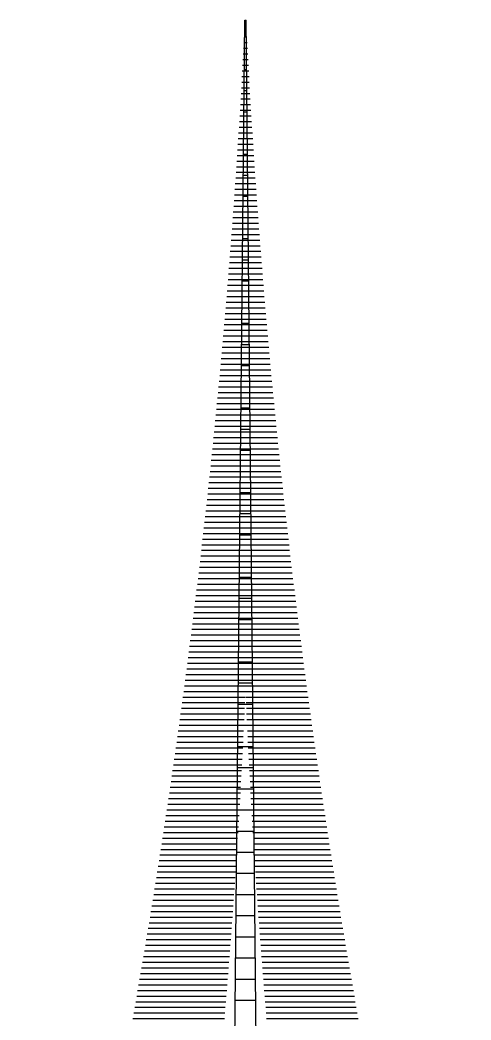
# Model space of a CAD drawing. Extents: x 271 to 16033, y -55852 to 2525.
# Drawn here: x 15993.257 to 15993.757, y -55736.772 to -55735.664 of the extents above; entities that cross this region are included whole.
import ezdxf

# ---------------------------------------------------------------- set-up
doc = ezdxf.new("R2010")
doc.units = 0
doc.header["$MEASUREMENT"] = 0
doc.layers.add('1501-KIR-BETON', color=30, linetype='Continuous')

# ---------------------------------------------------------------- blocks, each defined once
blk = doc.blocks.new('1BB389')
at = {"color": 7, "linetype": 'Continuous'}
for p, q in [((-20.4914, -125.1562), (-20.4859, -125.1562)), ((-20.4923, -125.25), (-20.485, -125.25)), ((-20.4932, -125.3438), (-20.484, -125.3438)), ((-20.4942, -125.4375), (-20.4831, -125.4375)), ((-20.4951, -125.5312), (-20.4822, -125.5312)), ((-20.4961, -125.625), (-20.4812, -125.625)), ((-20.497, -125.7188), (-20.4803, -125.7188)), ((-20.4979, -125.8125), (-20.4794, -125.8125)), ((-20.4989, -125.9062), (-20.4784, -125.9062)), ((-20.4998, -126), (-20.4775, -126)), ((-20.5007, -126.0938), (-20.4766, -126.0938)), ((-20.5017, -126.1875), (-20.4756, -126.1875)), ((-20.5026, -126.2812), (-20.4747, -126.2812)), ((-20.5035, -126.375), (-20.4738, -126.375)), ((-20.5045, -126.4688), (-20.4728, -126.4688)), ((-20.5054, -126.5625), (-20.4719, -126.5625)), ((-20.5064, -126.6562), (-20.4709, -126.6562)), ((-20.5073, -126.75), (-20.47, -126.75)), ((-20.5082, -126.8438), (-20.4691, -126.8438)), ((-20.5092, -126.9375), (-20.4681, -126.9375)), ((-20.5101, -127.0312), (-20.4672, -127.0312)), ((-20.511, -127.125), (-20.4663, -127.125)), ((-20.512, -127.2188), (-20.4653, -127.2188)), ((-20.5129, -127.3125), (-20.4644, -127.3125)), ((-20.5138, -127.4062), (-20.4635, -127.4062)), ((-20.5148, -127.5), (-20.4625, -127.5)), ((-20.5157, -127.5938), (-20.4616, -127.5938)), ((-20.5166, -127.6875), (-20.4607, -127.6875)), ((-20.5176, -127.7812), (-20.4597, -127.7812)), ((-20.5185, -127.875), (-20.4588, -127.875)), ((-20.5195, -127.9688), (-20.4579, -127.9688)), ((-20.5204, -128.0625), (-20.4569, -128.0625)), ((-20.5213, -128.1562), (-20.456, -128.1562)), ((-20.5223, -128.25), (-20.455, -128.25)), ((-20.5232, -128.3438), (-20.4541, -128.3438)), ((-20.5241, -128.4375), (-20.4532, -128.4375)), ((-20.5251, -128.5312), (-20.4522, -128.5312)), ((-20.526, -128.625), (-20.4513, -128.625)), ((-20.5269, -128.7188), (-20.4504, -128.7188)), ((-20.5279, -128.8125), (-20.4494, -128.8125)), ((-20.5288, -128.9062), (-20.4485, -128.9062)), ((-20.5297, -129), (-20.4476, -129)), ((-20.5307, -129.0938), (-20.4466, -129.0938)), ((-20.5316, -129.1875), (-20.4457, -129.1875)), ((-20.5326, -129.2812), (-20.4448, -129.2812)), ((-20.5335, -129.375), (-20.4438, -129.375)), ((-20.5344, -129.4688), (-20.4429, -129.4688))]:
    blk.add_line(p, q, dxfattribs=at)

msp = doc.modelspace()

# ---------------------------------------------------------------- linework, layer by layer
at = {"layer": '1501-KIR-BETON', "color": 250, "linetype": 'Continuous', "ltscale": 0.25}
for p, q in [((15993.25697, -55760.65028, 1172.19571), (15993.5064, -55735.6637, 1172.19571)), ((15993.75697, -55760.65028, 1172.19571), (15993.50761, -55735.6637, 1172.19571))]:
    msp.add_line(p, q, dxfattribs=at)
at = {"layer": '1501-KIR-BETON', "color": 250, "linetype": 'Continuous', "ltscale": 0.000651042}
for p, q in [((15993.50633, -55735.6637, 1172.19571), (15993.50754, -55735.6637, 1172.19571)), ((15993.5064, -55735.6637, 1172.19571), (15993.50761, -55735.6637, 1172.19571)), ((15993.50602, -55735.66995, 1172.19571), (15993.50779, -55735.66995, 1172.19571)), ((15993.50614, -55735.66995, 1172.19571), (15993.50791, -55735.66995, 1172.19571)), ((15993.5054, -55735.68245, 1172.19571), (15993.5083, -55735.68245, 1172.19571)), ((15993.50564, -55735.68245, 1172.19571), (15993.50853, -55735.68245, 1172.19571)), ((15993.50571, -55735.6762, 1172.19571), (15993.50805, -55735.6762, 1172.19571)), ((15993.50589, -55735.6762, 1172.19571), (15993.50822, -55735.6762, 1172.19571)), ((15993.50476, -55735.69495, 1172.19571), (15993.50878, -55735.69495, 1172.19571)), ((15993.50508, -55735.6887, 1172.19571), (15993.50854, -55735.6887, 1172.19571)), ((15993.50515, -55735.69495, 1172.19571), (15993.50918, -55735.69495, 1172.19571)), ((15993.50539, -55735.6887, 1172.19571), (15993.50885, -55735.6887, 1172.19571)), ((15993.5041, -55735.70745, 1172.19571), (15993.50925, -55735.70745, 1172.19571)), ((15993.50443, -55735.7012, 1172.19571), (15993.50902, -55735.7012, 1172.19571)), ((15993.50468, -55735.70745, 1172.19571), (15993.50983, -55735.70745, 1172.19571)), ((15993.50492, -55735.7012, 1172.19571), (15993.5095, -55735.7012, 1172.19571)), ((15993.50376, -55735.7137, 1172.19571), (15993.50947, -55735.7137, 1172.19571)), ((15993.50446, -55735.7137, 1172.19571), (15993.51017, -55735.7137, 1172.19571)), ((15993.50308, -55735.7262, 1172.19571), (15993.50991, -55735.7262, 1172.19571)), ((15993.50342, -55735.71995, 1172.19571), (15993.5097, -55735.71995, 1172.19571)), ((15993.50402, -55735.7262, 1172.19571), (15993.51086, -55735.7262, 1172.19571)), ((15993.50424, -55735.71995, 1172.19571), (15993.51051, -55735.71995, 1172.19571)), ((15993.50237, -55735.7387, 1172.19571), (15993.51034, -55735.7387, 1172.19571)), ((15993.50273, -55735.73245, 1172.19571), (15993.51013, -55735.73245, 1172.19571)), ((15993.5036, -55735.7387, 1172.19571), (15993.51156, -55735.7387, 1172.19571)), ((15993.5038, -55735.73245, 1172.19571), (15993.51121, -55735.73245, 1172.19571)), ((15993.50165, -55735.7512, 1172.19571), (15993.51074, -55735.7512, 1172.19571)), ((15993.50201, -55735.74495, 1172.19571), (15993.51054, -55735.74495, 1172.19571)), ((15993.50319, -55735.7512, 1172.19571), (15993.51228, -55735.7512, 1172.19571)), ((15993.50339, -55735.74495, 1172.19571), (15993.51192, -55735.74495, 1172.19571)), ((15993.50091, -55735.7637, 1172.19571), (15993.51113, -55735.7637, 1172.19571)), ((15993.50128, -55735.75745, 1172.19571), (15993.51094, -55735.75745, 1172.19571)), ((15993.50281, -55735.7637, 1172.19571), (15993.51302, -55735.7637, 1172.19571)), ((15993.503, -55735.75745, 1172.19571), (15993.51265, -55735.75745, 1172.19571)), ((15993.50053, -55735.76995, 1172.19571), (15993.51131, -55735.76995, 1172.19571)), ((15993.50262, -55735.76995, 1172.19571), (15993.5134, -55735.76995, 1172.19571)), ((15993.49977, -55735.78245, 1172.19571), (15993.51167, -55735.78245, 1172.19571)), ((15993.50015, -55735.7762, 1172.19571), (15993.5115, -55735.7762, 1172.19571)), ((15993.50226, -55735.78245, 1172.19571), (15993.51417, -55735.78245, 1172.19571)), ((15993.50244, -55735.7762, 1172.19571), (15993.51378, -55735.7762, 1172.19571)), ((15993.49898, -55735.79495, 1172.19571), (15993.51202, -55735.79495, 1172.19571)), ((15993.49938, -55735.7887, 1172.19571), (15993.51185, -55735.7887, 1172.19571)), ((15993.50192, -55735.79495, 1172.19571), (15993.51495, -55735.79495, 1172.19571)), ((15993.50209, -55735.7887, 1172.19571), (15993.51456, -55735.7887, 1172.19571)), ((15993.49818, -55735.80745, 1172.19571), (15993.51234, -55735.80745, 1172.19571)), ((15993.49858, -55735.8012, 1172.19571), (15993.51218, -55735.8012, 1172.19571)), ((15993.50159, -55735.80745, 1172.19571), (15993.51575, -55735.80745, 1172.19571)), ((15993.50175, -55735.8012, 1172.19571), (15993.51535, -55735.8012, 1172.19571)), ((15993.49777, -55735.8137, 1172.19571), (15993.51249, -55735.8137, 1172.19571)), ((15993.50144, -55735.8137, 1172.19571), (15993.51616, -55735.8137, 1172.19571)), ((15993.49694, -55735.8262, 1172.19571), (15993.51279, -55735.8262, 1172.19571)), ((15993.49736, -55735.81995, 1172.19571), (15993.51264, -55735.81995, 1172.19571)), ((15993.50114, -55735.8262, 1172.19571), (15993.51699, -55735.8262, 1172.19571)), ((15993.50129, -55735.81995, 1172.19571), (15993.51657, -55735.81995, 1172.19571)), ((15993.49609, -55735.8387, 1172.19571), (15993.51307, -55735.8387, 1172.19571)), ((15993.49652, -55735.83245, 1172.19571), (15993.51293, -55735.83245, 1172.19571)), ((15993.50086, -55735.8387, 1172.19571), (15993.51784, -55735.8387, 1172.19571)), ((15993.501, -55735.83245, 1172.19571), (15993.51741, -55735.83245, 1172.19571)), ((15993.49523, -55735.8512, 1172.19571), (15993.51333, -55735.8512, 1172.19571)), ((15993.49566, -55735.84495, 1172.19571), (15993.5132, -55735.84495, 1172.19571)), ((15993.5006, -55735.8512, 1172.19571), (15993.5187, -55735.8512, 1172.19571)), ((15993.50073, -55735.84495, 1172.19571), (15993.51827, -55735.84495, 1172.19571)), ((15993.49479, -55735.85745, 1172.19571), (15993.51346, -55735.85745, 1172.19571)), ((15993.50048, -55735.85745, 1172.19571), (15993.51914, -55735.85745, 1172.19571)), ((15993.4939, -55735.86995, 1172.19571), (15993.51369, -55735.86995, 1172.19571)), ((15993.49435, -55735.8637, 1172.19571), (15993.51357, -55735.8637, 1172.19571)), ((15993.50024, -55735.86995, 1172.19571), (15993.52004, -55735.86995, 1172.19571)), ((15993.50036, -55735.8637, 1172.19571), (15993.51959, -55735.8637, 1172.19571)), ((15993.49299, -55735.88245, 1172.19571), (15993.51391, -55735.88245, 1172.19571)), ((15993.49344, -55735.8762, 1172.19571), (15993.5138, -55735.8762, 1172.19571)), ((15993.50003, -55735.88245, 1172.19571), (15993.52095, -55735.88245, 1172.19571)), ((15993.50013, -55735.8762, 1172.19571), (15993.52049, -55735.8762, 1172.19571)), ((15993.49206, -55735.89495, 1172.19571), (15993.5141, -55735.89495, 1172.19571)), ((15993.49252, -55735.8887, 1172.19571), (15993.51401, -55735.8887, 1172.19571)), ((15993.49983, -55735.89495, 1172.19571), (15993.52187, -55735.89495, 1172.19571)), ((15993.49993, -55735.8887, 1172.19571), (15993.52141, -55735.8887, 1172.19571)), ((15993.49111, -55735.90745, 1172.19571), (15993.51429, -55735.90745, 1172.19571)), ((15993.49159, -55735.9012, 1172.19571), (15993.5142, -55735.9012, 1172.19571)), ((15993.49965, -55735.90745, 1172.19571), (15993.52282, -55735.90745, 1172.19571)), ((15993.49974, -55735.9012, 1172.19571), (15993.52235, -55735.9012, 1172.19571)), ((15993.49063, -55735.9137, 1172.19571), (15993.51437, -55735.9137, 1172.19571)), ((15993.49956, -55735.9137, 1172.19571), (15993.5233, -55735.9137, 1172.19571)), ((15993.48966, -55735.9262, 1172.19571), (15993.51452, -55735.9262, 1172.19571)), ((15993.49015, -55735.91995, 1172.19571), (15993.51445, -55735.91995, 1172.19571)), ((15993.49941, -55735.9262, 1172.19571), (15993.52427, -55735.9262, 1172.19571)), ((15993.49948, -55735.91995, 1172.19571), (15993.52379, -55735.91995, 1172.19571)), ((15993.48867, -55735.9387, 1172.19571), (15993.51466, -55735.9387, 1172.19571)), ((15993.48916, -55735.93245, 1172.19571), (15993.51459, -55735.93245, 1172.19571)), ((15993.49927, -55735.9387, 1172.19571), (15993.52527, -55735.9387, 1172.19571)), ((15993.49934, -55735.93245, 1172.19571), (15993.52477, -55735.93245, 1172.19571)), ((15993.48766, -55735.9512, 1172.19571), (15993.51478, -55735.9512, 1172.19571)), ((15993.48816, -55735.94495, 1172.19571), (15993.51472, -55735.94495, 1172.19571)), ((15993.49916, -55735.9512, 1172.19571), (15993.52628, -55735.9512, 1172.19571)), ((15993.49921, -55735.94495, 1172.19571), (15993.52577, -55735.94495, 1172.19571)), ((15993.48715, -55735.95745, 1172.19571), (15993.51483, -55735.95745, 1172.19571)), ((15993.4991, -55735.95745, 1172.19571), (15993.52679, -55735.95745, 1172.19571)), ((15993.48611, -55735.96995, 1172.19571), (15993.51492, -55735.96995, 1172.19571)), ((15993.48663, -55735.9637, 1172.19571), (15993.51488, -55735.9637, 1172.19571)), ((15993.49901, -55735.96995, 1172.19571), (15993.52782, -55735.96995, 1172.19571)), ((15993.49906, -55735.9637, 1172.19571), (15993.5273, -55735.9637, 1172.19571)), ((15993.48506, -55735.98245, 1172.19571), (15993.51499, -55735.98245, 1172.19571)), ((15993.48558, -55735.9762, 1172.19571), (15993.51496, -55735.9762, 1172.19571)), ((15993.49894, -55735.98245, 1172.19571), (15993.52888, -55735.98245, 1172.19571)), ((15993.49897, -55735.9762, 1172.19571), (15993.52835, -55735.9762, 1172.19571)), ((15993.48398, -55735.99495, 1172.19571), (15993.51505, -55735.99495, 1172.19571)), ((15993.48452, -55735.9887, 1172.19571), (15993.51502, -55735.9887, 1172.19571)), ((15993.49888, -55735.99495, 1172.19571), (15993.52995, -55735.99495, 1172.19571)), ((15993.49891, -55735.9887, 1172.19571), (15993.52941, -55735.9887, 1172.19571)), ((15993.48289, -55736.00745, 1172.19571), (15993.51509, -55736.00745, 1172.19571)), ((15993.48344, -55736.0012, 1172.19571), (15993.51507, -55736.0012, 1172.19571)), ((15993.49885, -55736.00745, 1172.19571), (15993.53104, -55736.00745, 1172.19571)), ((15993.49886, -55736.0012, 1172.19571), (15993.53049, -55736.0012, 1172.19571)), ((15993.48234, -55736.0137, 1172.19571), (15993.5151, -55736.0137, 1172.19571)), ((15993.49883, -55736.0137, 1172.19571), (15993.53159, -55736.0137, 1172.19571)), ((15993.48122, -55736.0262, 1172.19571), (15993.51511, -55736.0262, 1172.19571)), ((15993.48178, -55736.01995, 1172.19571), (15993.51511, -55736.01995, 1172.19571)), ((15993.49882, -55736.0262, 1172.19571), (15993.53271, -55736.0262, 1172.19571)), ((15993.49883, -55736.01995, 1172.19571), (15993.53215, -55736.01995, 1172.19571)), ((15993.48009, -55736.0387, 1172.19571), (15993.5151, -55736.0387, 1172.19571)), ((15993.48066, -55736.03245, 1172.19571), (15993.51511, -55736.03245, 1172.19571)), ((15993.49882, -55736.03245, 1172.19571), (15993.53328, -55736.03245, 1172.19571)), ((15993.49883, -55736.0387, 1172.19571), (15993.53385, -55736.0387, 1172.19571)), ((15993.47893, -55736.0512, 1172.19571), (15993.51508, -55736.0512, 1172.19571)), ((15993.47951, -55736.04495, 1172.19571), (15993.51509, -55736.04495, 1172.19571)), ((15993.49884, -55736.04495, 1172.19571), (15993.53442, -55736.04495, 1172.19571)), ((15993.49885, -55736.0512, 1172.19571), (15993.535, -55736.0512, 1172.19571)), ((15993.47835, -55736.05745, 1172.19571), (15993.51506, -55736.05745, 1172.19571)), ((15993.49887, -55736.05745, 1172.19571), (15993.53558, -55736.05745, 1172.19571)), ((15993.47717, -55736.06995, 1172.19571), (15993.51501, -55736.06995, 1172.19571)), ((15993.47776, -55736.0637, 1172.19571), (15993.51504, -55736.0637, 1172.19571)), ((15993.4989, -55736.0637, 1172.19571), (15993.53617, -55736.0637, 1172.19571)), ((15993.49892, -55736.06995, 1172.19571), (15993.53676, -55736.06995, 1172.19571)), ((15993.47597, -55736.08245, 1172.19571), (15993.51494, -55736.08245, 1172.19571)), ((15993.47657, -55736.0762, 1172.19571), (15993.51498, -55736.0762, 1172.19571)), ((15993.49896, -55736.0762, 1172.19571), (15993.53736, -55736.0762, 1172.19571)), ((15993.49899, -55736.08245, 1172.19571), (15993.53796, -55736.08245, 1172.19571)), ((15993.47475, -55736.09495, 1172.19571), (15993.51485, -55736.09495, 1172.19571)), ((15993.47536, -55736.0887, 1172.19571), (15993.5149, -55736.0887, 1172.19571)), ((15993.49904, -55736.0887, 1172.19571), (15993.53857, -55736.0887, 1172.19571)), ((15993.49908, -55736.09495, 1172.19571), (15993.53918, -55736.09495, 1172.19571)), ((15993.47414, -55736.1012, 1172.19571), (15993.5148, -55736.1012, 1172.19571)), ((15993.49913, -55736.1012, 1172.19571), (15993.5398, -55736.1012, 1172.19571)), ((15993.47289, -55736.1137, 1172.19571), (15993.51469, -55736.1137, 1172.19571)), ((15993.47352, -55736.10745, 1172.19571), (15993.51475, -55736.10745, 1172.19571)), ((15993.49919, -55736.10745, 1172.19571), (15993.54042, -55736.10745, 1172.19571)), ((15993.49925, -55736.1137, 1172.19571), (15993.54104, -55736.1137, 1172.19571)), ((15993.47163, -55736.1262, 1172.19571), (15993.51455, -55736.1262, 1172.19571)), ((15993.47226, -55736.11995, 1172.19571), (15993.51462, -55736.11995, 1172.19571)), ((15993.49931, -55736.11995, 1172.19571), (15993.54167, -55736.11995, 1172.19571)), ((15993.49938, -55736.1262, 1172.19571), (15993.5423, -55736.1262, 1172.19571)), ((15993.47035, -55736.1387, 1172.19571), (15993.5144, -55736.1387, 1172.19571)), ((15993.47099, -55736.13245, 1172.19571), (15993.51448, -55736.13245, 1172.19571)), ((15993.49945, -55736.13245, 1172.19571), (15993.54294, -55736.13245, 1172.19571)), ((15993.49953, -55736.1387, 1172.19571), (15993.54358, -55736.1387, 1172.19571)), ((15993.46905, -55736.1512, 1172.19571), (15993.51424, -55736.1512, 1172.19571)), ((15993.4697, -55736.14495, 1172.19571), (15993.51432, -55736.14495, 1172.19571)), ((15993.49961, -55736.14495, 1172.19571), (15993.54423, -55736.14495, 1172.19571)), ((15993.4997, -55736.1512, 1172.19571), (15993.54488, -55736.1512, 1172.19571)), ((15993.4684, -55736.15745, 1172.19571), (15993.51415, -55736.15745, 1172.19571)), ((15993.49979, -55736.15745, 1172.19571), (15993.54554, -55736.15745, 1172.19571)), ((15993.46707, -55736.16995, 1172.19571), (15993.51395, -55736.16995, 1172.19571)), ((15993.46774, -55736.1637, 1172.19571), (15993.51405, -55736.1637, 1172.19571)), ((15993.49988, -55736.1637, 1172.19571), (15993.5462, -55736.1637, 1172.19571)), ((15993.49998, -55736.16995, 1172.19571), (15993.54686, -55736.16995, 1172.19571)), ((15993.46573, -55736.18245, 1172.19571), (15993.51374, -55736.18245, 1172.19571)), ((15993.4664, -55736.1762, 1172.19571), (15993.51385, -55736.1762, 1172.19571)), ((15993.50008, -55736.1762, 1172.19571), (15993.54753, -55736.1762, 1172.19571)), ((15993.50019, -55736.18245, 1172.19571), (15993.54821, -55736.18245, 1172.19571)), ((15993.46436, -55736.19495, 1172.19571), (15993.51351, -55736.19495, 1172.19571)), ((15993.46505, -55736.1887, 1172.19571), (15993.51363, -55736.1887, 1172.19571)), ((15993.50031, -55736.1887, 1172.19571), (15993.54888, -55736.1887, 1172.19571)), ((15993.50042, -55736.19495, 1172.19571), (15993.54957, -55736.19495, 1172.19571)), ((15993.46368, -55736.2012, 1172.19571), (15993.51339, -55736.2012, 1172.19571)), ((15993.50055, -55736.2012, 1172.19571), (15993.55026, -55736.2012, 1172.19571)), ((15993.46229, -55736.2137, 1172.19571), (15993.51313, -55736.2137, 1172.19571)), ((15993.46298, -55736.20745, 1172.19571), (15993.51326, -55736.20745, 1172.19571)), ((15993.50067, -55736.20745, 1172.19571), (15993.55095, -55736.20745, 1172.19571)), ((15993.5008, -55736.2137, 1172.19571), (15993.55165, -55736.2137, 1172.19571)), ((15993.46088, -55736.2262, 1172.19571), (15993.51286, -55736.2262, 1172.19571)), ((15993.46159, -55736.21995, 1172.19571), (15993.51299, -55736.21995, 1172.19571)), ((15993.50094, -55736.21995, 1172.19571), (15993.55235, -55736.21995, 1172.19571)), ((15993.50108, -55736.2262, 1172.19571), (15993.55305, -55736.2262, 1172.19571)), ((15993.45945, -55736.2387, 1172.19571), (15993.51256, -55736.2387, 1172.19571)), ((15993.46017, -55736.23245, 1172.19571), (15993.51271, -55736.23245, 1172.19571)), ((15993.50122, -55736.23245, 1172.19571), (15993.55376, -55736.23245, 1172.19571)), ((15993.50137, -55736.2387, 1172.19571), (15993.55448, -55736.2387, 1172.19571)), ((15993.45801, -55736.2512, 1172.19571), (15993.51225, -55736.2512, 1172.19571)), ((15993.45874, -55736.24495, 1172.19571), (15993.51241, -55736.24495, 1172.19571)), ((15993.50152, -55736.24495, 1172.19571), (15993.5552, -55736.24495, 1172.19571)), ((15993.50168, -55736.2512, 1172.19571), (15993.55592, -55736.2512, 1172.19571)), ((15993.45728, -55736.25745, 1172.19571), (15993.51209, -55736.25745, 1172.19571)), ((15993.50184, -55736.25745, 1172.19571), (15993.55665, -55736.25745, 1172.19571)), ((15993.45581, -55736.26995, 1172.19571), (15993.51175, -55736.26995, 1172.19571)), ((15993.45655, -55736.2637, 1172.19571), (15993.51192, -55736.2637, 1172.19571)), ((15993.50201, -55736.2637, 1172.19571), (15993.55738, -55736.2637, 1172.19571)), ((15993.50218, -55736.26995, 1172.19571), (15993.55812, -55736.26995, 1172.19571)), ((15993.45432, -55736.28245, 1172.19571), (15993.5114, -55736.28245, 1172.19571)), ((15993.45507, -55736.2762, 1172.19571), (15993.51158, -55736.2762, 1172.19571)), ((15993.50236, -55736.2762, 1172.19571), (15993.55886, -55736.2762, 1172.19571)), ((15993.50254, -55736.28245, 1172.19571), (15993.55961, -55736.28245, 1172.19571)), ((15993.45281, -55736.29495, 1172.19571), (15993.51102, -55736.29495, 1172.19571)), ((15993.45357, -55736.2887, 1172.19571), (15993.51121, -55736.2887, 1172.19571)), ((15993.50272, -55736.2887, 1172.19571), (15993.56036, -55736.2887, 1172.19571)), ((15993.50291, -55736.29495, 1172.19571), (15993.56112, -55736.29495, 1172.19571)), ((15993.45205, -55736.3012, 1172.19571), (15993.51083, -55736.3012, 1172.19571)), ((15993.5031, -55736.3012, 1172.19571), (15993.56188, -55736.3012, 1172.19571)), ((15993.45052, -55736.3137, 1172.19571), (15993.51043, -55736.3137, 1172.19571)), ((15993.45129, -55736.30745, 1172.19571), (15993.51063, -55736.30745, 1172.19571)), ((15993.5033, -55736.30745, 1172.19571), (15993.56264, -55736.30745, 1172.19571)), ((15993.5035, -55736.3137, 1172.19571), (15993.56341, -55736.3137, 1172.19571)), ((15993.44897, -55736.3262, 1172.19571), (15993.51001, -55736.3262, 1172.19571)), ((15993.44974, -55736.31995, 1172.19571), (15993.51022, -55736.31995, 1172.19571)), ((15993.50371, -55736.31995, 1172.19571), (15993.56419, -55736.31995, 1172.19571)), ((15993.50392, -55736.3262, 1172.19571), (15993.56497, -55736.3262, 1172.19571)), ((15993.44739, -55736.3387, 1172.19571), (15993.50957, -55736.3387, 1172.19571)), ((15993.44818, -55736.33245, 1172.19571), (15993.5098, -55736.33245, 1172.19571)), ((15993.50414, -55736.33245, 1172.19571), (15993.56575, -55736.33245, 1172.19571)), ((15993.50436, -55736.3387, 1172.19571), (15993.56654, -55736.3387, 1172.19571)), ((15993.4466, -55736.34495, 1172.19571), (15993.50935, -55736.34495, 1172.19571)), ((15993.50458, -55736.34495, 1172.19571), (15993.56733, -55736.34495, 1172.19571)), ((15993.445, -55736.35745, 1172.19571), (15993.50889, -55736.35745, 1172.19571)), ((15993.4458, -55736.3512, 1172.19571), (15993.50912, -55736.3512, 1172.19571)), ((15993.50481, -55736.3512, 1172.19571), (15993.56813, -55736.3512, 1172.19571)), ((15993.50505, -55736.35745, 1172.19571), (15993.56893, -55736.35745, 1172.19571)), ((15993.44339, -55736.36995, 1172.19571), (15993.50841, -55736.36995, 1172.19571)), ((15993.4442, -55736.3637, 1172.19571), (15993.50865, -55736.3637, 1172.19571)), ((15993.50528, -55736.3637, 1172.19571), (15993.56974, -55736.3637, 1172.19571)), ((15993.50553, -55736.36995, 1172.19571), (15993.57055, -55736.36995, 1172.19571)), ((15993.44175, -55736.38245, 1172.19571), (15993.50791, -55736.38245, 1172.19571)), ((15993.44257, -55736.3762, 1172.19571), (15993.50816, -55736.3762, 1172.19571)), ((15993.50577, -55736.3762, 1172.19571), (15993.57136, -55736.3762, 1172.19571)), ((15993.50603, -55736.38245, 1172.19571), (15993.57218, -55736.38245, 1172.19571)), ((15993.4401, -55736.39495, 1172.19571), (15993.50739, -55736.39495, 1172.19571)), ((15993.44093, -55736.3887, 1172.19571), (15993.50765, -55736.3887, 1172.19571)), ((15993.50628, -55736.3887, 1172.19571), (15993.57301, -55736.3887, 1172.19571)), ((15993.50654, -55736.39495, 1172.19571), (15993.57384, -55736.39495, 1172.19571)), ((15993.43926, -55736.4012, 1172.19571), (15993.50713, -55736.4012, 1172.19571)), ((15993.50681, -55736.4012, 1172.19571), (15993.57467, -55736.4012, 1172.19571)), ((15993.43758, -55736.4137, 1172.19571), (15993.50658, -55736.4137, 1172.19571)), ((15993.43843, -55736.40745, 1172.19571), (15993.50686, -55736.40745, 1172.19571)), ((15993.50708, -55736.40745, 1172.19571), (15993.57551, -55736.40745, 1172.19571)), ((15993.50735, -55736.4137, 1172.19571), (15993.57635, -55736.4137, 1172.19571)), ((15993.43588, -55736.4262, 1172.19571), (15993.50602, -55736.4262, 1172.19571)), ((15993.43673, -55736.41995, 1172.19571), (15993.5063, -55736.41995, 1172.19571)), ((15993.50763, -55736.41995, 1172.19571), (15993.5772, -55736.41995, 1172.19571)), ((15993.50791, -55736.4262, 1172.19571), (15993.57805, -55736.4262, 1172.19571)), ((15993.43417, -55736.4387, 1172.19571), (15993.50544, -55736.4387, 1172.19571)), ((15993.43503, -55736.43245, 1172.19571), (15993.50573, -55736.43245, 1172.19571)), ((15993.5082, -55736.43245, 1172.19571), (15993.57891, -55736.43245, 1172.19571)), ((15993.50849, -55736.4387, 1172.19571), (15993.57977, -55736.4387, 1172.19571)), ((15993.4333, -55736.44495, 1172.19571), (15993.50515, -55736.44495, 1172.19571)), ((15993.50879, -55736.44495, 1172.19571), (15993.58063, -55736.44495, 1172.19571)), ((15993.43155, -55736.45745, 1172.19571), (15993.50454, -55736.45745, 1172.19571)), ((15993.43243, -55736.4512, 1172.19571), (15993.50484, -55736.4512, 1172.19571)), ((15993.50909, -55736.4512, 1172.19571), (15993.5815, -55736.4512, 1172.19571)), ((15993.50939, -55736.45745, 1172.19571), (15993.58238, -55736.45745, 1172.19571)), ((15993.42979, -55736.46995, 1172.19571), (15993.50391, -55736.46995, 1172.19571)), ((15993.43067, -55736.4637, 1172.19571), (15993.50423, -55736.4637, 1172.19571)), ((15993.5097, -55736.4637, 1172.19571), (15993.58326, -55736.4637, 1172.19571)), ((15993.51002, -55736.46995, 1172.19571), (15993.58414, -55736.46995, 1172.19571)), ((15993.42801, -55736.48245, 1172.19571), (15993.50327, -55736.48245, 1172.19571)), ((15993.4289, -55736.4762, 1172.19571), (15993.5036, -55736.4762, 1172.19571)), ((15993.51034, -55736.4762, 1172.19571), (15993.58503, -55736.4762, 1172.19571)), ((15993.51066, -55736.48245, 1172.19571), (15993.58592, -55736.48245, 1172.19571)), ((15993.42621, -55736.49495, 1172.19571), (15993.50261, -55736.49495, 1172.19571)), ((15993.42711, -55736.4887, 1172.19571), (15993.50294, -55736.4887, 1172.19571)), ((15993.51099, -55736.4887, 1172.19571), (15993.58682, -55736.4887, 1172.19571)), ((15993.51132, -55736.49495, 1172.19571), (15993.58773, -55736.49495, 1172.19571)), ((15993.4253, -55736.5012, 1172.19571), (15993.50228, -55736.5012, 1172.19571)), ((15993.51166, -55736.5012, 1172.19571), (15993.58863, -55736.5012, 1172.19571)), ((15993.42347, -55736.5137, 1172.19571), (15993.50159, -55736.5137, 1172.19571)), ((15993.42439, -55736.50745, 1172.19571), (15993.50193, -55736.50745, 1172.19571)), ((15993.512, -55736.50745, 1172.19571), (15993.58954, -55736.50745, 1172.19571)), ((15993.51234, -55736.5137, 1172.19571), (15993.59046, -55736.5137, 1172.19571)), ((15993.42163, -55736.5262, 1172.19571), (15993.50088, -55736.5262, 1172.19571)), ((15993.42255, -55736.51995, 1172.19571), (15993.50124, -55736.51995, 1172.19571)), ((15993.51269, -55736.51995, 1172.19571), (15993.59138, -55736.51995, 1172.19571)), ((15993.51305, -55736.5262, 1172.19571), (15993.59231, -55736.5262, 1172.19571)), ((15993.41976, -55736.5387, 1172.19571), (15993.50016, -55736.5387, 1172.19571)), ((15993.4207, -55736.53245, 1172.19571), (15993.50052, -55736.53245, 1172.19571)), ((15993.51341, -55736.53245, 1172.19571), (15993.59324, -55736.53245, 1172.19571)), ((15993.51377, -55736.5387, 1172.19571), (15993.59417, -55736.5387, 1172.19571)), ((15993.41882, -55736.54495, 1172.19571), (15993.49979, -55736.54495, 1172.19571)), ((15993.51414, -55736.54495, 1172.19571), (15993.59511, -55736.54495, 1172.19571)), ((15993.41693, -55736.55745, 1172.19571), (15993.49904, -55736.55745, 1172.19571)), ((15993.41788, -55736.5512, 1172.19571), (15993.49942, -55736.5512, 1172.19571)), ((15993.51451, -55736.5512, 1172.19571), (15993.59606, -55736.5512, 1172.19571)), ((15993.51489, -55736.55745, 1172.19571), (15993.597, -55736.55745, 1172.19571)), ((15993.41502, -55736.56995, 1172.19571), (15993.49828, -55736.56995, 1172.19571)), ((15993.41598, -55736.5637, 1172.19571), (15993.49866, -55736.5637, 1172.19571)), ((15993.51527, -55736.5637, 1172.19571), (15993.59796, -55736.5637, 1172.19571)), ((15993.51566, -55736.56995, 1172.19571), (15993.59891, -55736.56995, 1172.19571)), ((15993.41309, -55736.58245, 1172.19571), (15993.49749, -55736.58245, 1172.19571)), ((15993.41406, -55736.5762, 1172.19571), (15993.49788, -55736.5762, 1172.19571)), ((15993.51605, -55736.5762, 1172.19571), (15993.59988, -55736.5762, 1172.19571)), ((15993.51644, -55736.58245, 1172.19571), (15993.60084, -55736.58245, 1172.19571)), ((15993.41212, -55736.5887, 1172.19571), (15993.49709, -55736.5887, 1172.19571)), ((15993.51684, -55736.5887, 1172.19571), (15993.60182, -55736.5887, 1172.19571)), ((15993.41016, -55736.6012, 1172.19571), (15993.49628, -55736.6012, 1172.19571)), ((15993.41114, -55736.59495, 1172.19571), (15993.49669, -55736.59495, 1172.19571)), ((15993.51725, -55736.59495, 1172.19571), (15993.60279, -55736.59495, 1172.19571)), ((15993.51766, -55736.6012, 1172.19571), (15993.60377, -55736.6012, 1172.19571)), ((15993.40818, -55736.6137, 1172.19571), (15993.49545, -55736.6137, 1172.19571)), ((15993.40917, -55736.60745, 1172.19571), (15993.49586, -55736.60745, 1172.19571)), ((15993.51807, -55736.60745, 1172.19571), (15993.60476, -55736.60745, 1172.19571)), ((15993.51849, -55736.6137, 1172.19571), (15993.60575, -55736.6137, 1172.19571)), ((15993.40619, -55736.6262, 1172.19571), (15993.4946, -55736.6262, 1172.19571)), ((15993.40719, -55736.61995, 1172.19571), (15993.49502, -55736.61995, 1172.19571)), ((15993.51891, -55736.61995, 1172.19571), (15993.60674, -55736.61995, 1172.19571)), ((15993.51934, -55736.6262, 1172.19571), (15993.60774, -55736.6262, 1172.19571)), ((15993.40418, -55736.6387, 1172.19571), (15993.49373, -55736.6387, 1172.19571)), ((15993.40519, -55736.63245, 1172.19571), (15993.49417, -55736.63245, 1172.19571)), ((15993.51977, -55736.63245, 1172.19571), (15993.60875, -55736.63245, 1172.19571)), ((15993.5202, -55736.6387, 1172.19571), (15993.60976, -55736.6387, 1172.19571)), ((15993.40316, -55736.64495, 1172.19571), (15993.49329, -55736.64495, 1172.19571)), ((15993.52064, -55736.64495, 1172.19571), (15993.61077, -55736.64495, 1172.19571)), ((15993.40112, -55736.65745, 1172.19571), (15993.4924, -55736.65745, 1172.19571)), ((15993.40215, -55736.6512, 1172.19571), (15993.49285, -55736.6512, 1172.19571)), ((15993.52109, -55736.6512, 1172.19571), (15993.61179, -55736.6512, 1172.19571)), ((15993.52154, -55736.65745, 1172.19571), (15993.61281, -55736.65745, 1172.19571)), ((15993.39906, -55736.66995, 1172.19571), (15993.49149, -55736.66995, 1172.19571)), ((15993.4001, -55736.6637, 1172.19571), (15993.49194, -55736.6637, 1172.19571)), ((15993.52199, -55736.6637, 1172.19571), (15993.61384, -55736.6637, 1172.19571)), ((15993.52245, -55736.66995, 1172.19571), (15993.61487, -55736.66995, 1172.19571)), ((15993.39699, -55736.68245, 1172.19571), (15993.49056, -55736.68245, 1172.19571)), ((15993.39803, -55736.6762, 1172.19571), (15993.49102, -55736.6762, 1172.19571)), ((15993.52291, -55736.6762, 1172.19571), (15993.61591, -55736.6762, 1172.19571)), ((15993.52338, -55736.68245, 1172.19571), (15993.61695, -55736.68245, 1172.19571)), ((15993.39594, -55736.6887, 1172.19571), (15993.49008, -55736.6887, 1172.19571)), ((15993.52385, -55736.6887, 1172.19571), (15993.61799, -55736.6887, 1172.19571)), ((15993.39383, -55736.7012, 1172.19571), (15993.48913, -55736.7012, 1172.19571)), ((15993.39489, -55736.69495, 1172.19571), (15993.48961, -55736.69495, 1172.19571)), ((15993.52433, -55736.69495, 1172.19571), (15993.61904, -55736.69495, 1172.19571)), ((15993.52481, -55736.7012, 1172.19571), (15993.6201, -55736.7012, 1172.19571)), ((15993.39171, -55736.7137, 1172.19571), (15993.48815, -55736.7137, 1172.19571)), ((15993.39277, -55736.70745, 1172.19571), (15993.48864, -55736.70745, 1172.19571)), ((15993.52529, -55736.70745, 1172.19571), (15993.62116, -55736.70745, 1172.19571)), ((15993.52578, -55736.7137, 1172.19571), (15993.62222, -55736.7137, 1172.19571)), ((15993.38957, -55736.7262, 1172.19571), (15993.48716, -55736.7262, 1172.19571)), ((15993.39064, -55736.71995, 1172.19571), (15993.48766, -55736.71995, 1172.19571)), ((15993.52627, -55736.71995, 1172.19571), (15993.62329, -55736.71995, 1172.19571)), ((15993.52677, -55736.7262, 1172.19571), (15993.62437, -55736.7262, 1172.19571)), ((15993.38741, -55736.7387, 1172.19571), (15993.48615, -55736.7387, 1172.19571)), ((15993.38849, -55736.73245, 1172.19571), (15993.48666, -55736.73245, 1172.19571)), ((15993.52728, -55736.73245, 1172.19571), (15993.62544, -55736.73245, 1172.19571)), ((15993.52778, -55736.7387, 1172.19571), (15993.62653, -55736.7387, 1172.19571)), ((15993.38632, -55736.74495, 1172.19571), (15993.48564, -55736.74495, 1172.19571)), ((15993.5283, -55736.74495, 1172.19571), (15993.62762, -55736.74495, 1172.19571)), ((15993.38413, -55736.75745, 1172.19571), (15993.4846, -55736.75745, 1172.19571)), ((15993.38523, -55736.7512, 1172.19571), (15993.48512, -55736.7512, 1172.19571)), ((15993.52881, -55736.7512, 1172.19571), (15993.62871, -55736.7512, 1172.19571)), ((15993.52933, -55736.75745, 1172.19571), (15993.6298, -55736.75745, 1172.19571)), ((15993.38192, -55736.76995, 1172.19571), (15993.48354, -55736.76995, 1172.19571)), ((15993.38303, -55736.7637, 1172.19571), (15993.48407, -55736.7637, 1172.19571)), ((15993.52986, -55736.7637, 1172.19571), (15993.63091, -55736.7637, 1172.19571)), ((15993.53039, -55736.76995, 1172.19571), (15993.63201, -55736.76995, 1172.19571))]:
    msp.add_line(p, q, dxfattribs=at)

# ---------------------------------------------------------------- block references
at = {"layer": '1501-KIR-BETON', "color": 250, "linetype": 'Continuous', "ltscale": 0.019844, "xscale": 0.25, "yscale": 0.25, "zscale": 0.25}
msp.add_blockref('1BB389', (15998.62916, -55704.38245, 1172.19571), dxfattribs=at)

doc.saveas('drawing.dxf')
